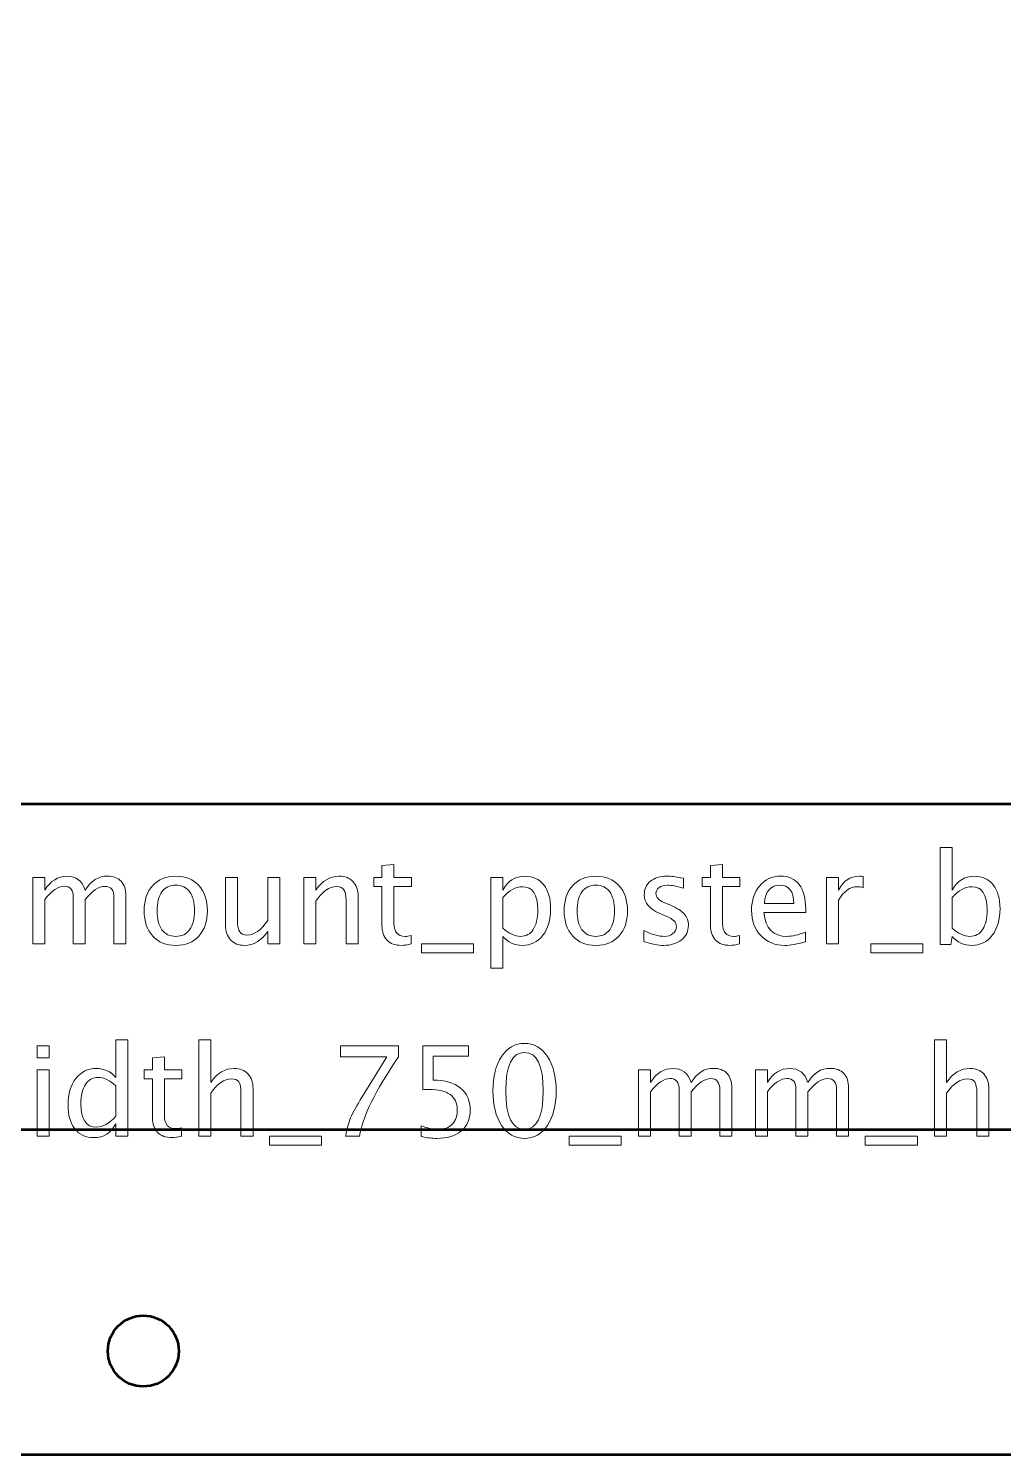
# Model space of a CAD drawing. Header units: centimetres. Extents: x -144 to 123, y -121 to 149.
# Drawn here: x -104.28 to -97.68, y -62.2 to -52.55 of the extents above; entities that cross this region are included whole.
import ezdxf

# ---------------------------------------------------------------- set-up
doc = ezdxf.new("R2010")
doc.units = ezdxf.units.CM
doc.header["$MEASUREMENT"] = 0
doc.layers.add('Layer 1', color=7, linetype='Continuous')

msp = doc.modelspace()

# ---------------------------------------------------------------- linework, layer by layer
at = {"layer": 'Layer 1', "color": 4, "lineweight": 53}
msp.add_lwpolyline([(-130.5, -59.99997), (-79.5, -59.99997), (-79.5, 15.00001), (-130.5, 15.00001), (-130.5, -59.99997)], close=True, dxfattribs=at)
at = {"layer": 'Layer 1', "lineweight": 53}
msp.add_ellipse((-103.5, -61.5), major_axis=(0, 0.24), ratio=1, dxfattribs=at)
msp.add_open_spline([(-131.95, -61.7), (-131.95, -61.7), (-131.95, -58.3), (-131.95, -58.3), (-131.95, -58.3), (-131.95, -58.02386), (-131.72614, -57.8), (-131.45, -57.8), (-131.45, -57.8), (-131.45, -57.8), (-78.55, -57.8), (-78.55, -57.8), (-78.55, -57.8), (-78.27386, -57.8), (-78.05, -58.02386), (-78.05, -58.3), (-78.05, -58.3), (-78.05, -58.3), (-78.05, -61.7), (-78.05, -61.7), (-78.05, -61.7), (-78.05, -61.97614), (-78.27386, -62.2), (-78.55, -62.2), (-78.55, -62.2), (-78.55, -62.2), (-131.45, -62.2), (-131.45, -62.2), (-131.45, -62.2), (-131.72614, -62.2), (-131.95, -61.97614), (-131.95, -61.7)], degree=3, knots=[0, 0, 0, 0, 0.1111111, 0.1111111, 0.1111111, 0.1111111, 0.2222222, 0.2222222, 0.2222222, 0.2222222, 0.3333333, 0.3333333, 0.3333333, 0.3333333, 0.4444444, 0.4444444, 0.4444444, 0.4444444, 0.5555556, 0.5555556, 0.5555556, 0.5555556, 0.6666667, 0.6666667, 0.6666667, 0.6666667, 0.7777778, 0.7777778, 0.7777778, 0.7777778, 1, 1, 1, 1], dxfattribs=at)
at = {"layer": 'Layer 1', "color": 5, "lineweight": 9}
for points, knots in [([(-98.10442, -58.74977), (-98.10442, -58.74977), (-98.10442, -58.09191), (-98.10442, -58.09191), (-98.10442, -58.09191), (-98.10442, -58.09191), (-98.02314, -58.09191), (-98.02314, -58.09191), (-98.02314, -58.09191), (-98.02314, -58.09191), (-98.02314, -58.38076), (-98.02314, -58.38076), (-98.02314, -58.38076), (-97.98984, -58.31797), (-97.93974, -58.28664), (-97.873, -58.28664), (-97.873, -58.28664), (-97.81895, -58.28664), (-97.77648, -58.30626), (-97.74543, -58.34563), (-97.74543, -58.34563), (-97.71439, -58.385), (-97.69886, -58.43876), (-97.69886, -58.50692), (-97.69886, -58.50692), (-97.69886, -58.58114), (-97.7165, -58.64111), (-97.75164, -58.68655), (-97.75164, -58.68655), (-97.78678, -58.73213), (-97.83306, -58.75485), (-97.89035, -58.75485), (-97.89035, -58.75485), (-97.94355, -58.75485), (-97.98786, -58.73453), (-98.02314, -58.69375), (-98.02314, -58.69375), (-98.02314, -58.69375), (-98.03302, -58.74977), (-98.03302, -58.74977), (-98.03302, -58.74977), (-98.03302, -58.74977), (-98.10442, -58.74977), (-98.10442, -58.74977)], [0, 0, 0, 0, 0.0833333, 0.0833333, 0.0833333, 0.0833333, 0.1666667, 0.1666667, 0.1666667, 0.1666667, 0.25, 0.25, 0.25, 0.25, 0.3333333, 0.3333333, 0.3333333, 0.3333333, 0.4166667, 0.4166667, 0.4166667, 0.4166667, 0.5, 0.5, 0.5, 0.5, 0.5833333, 0.5833333, 0.5833333, 0.5833333, 0.6666667, 0.6666667, 0.6666667, 0.6666667, 0.75, 0.75, 0.75, 0.75, 0.8333333, 0.8333333, 0.8333333, 0.8333333, 1, 1, 1, 1]), ([(-104.24886, -58.74469), (-104.24886, -58.74469), (-104.24886, -58.29595), (-104.24886, -58.29595), (-104.24886, -58.29595), (-104.24886, -58.29595), (-104.16758, -58.29595), (-104.16758, -58.29595), (-104.16758, -58.29595), (-104.16758, -58.29595), (-104.16758, -58.38076), (-104.16758, -58.38076), (-104.16758, -58.38076), (-104.12793, -58.31797), (-104.07713, -58.28664), (-104.0149, -58.28664), (-104.0149, -58.28664), (-103.95492, -58.28664), (-103.91414, -58.31797), (-103.89241, -58.38076), (-103.89241, -58.38076), (-103.85389, -58.3174), (-103.80365, -58.28579), (-103.74199, -58.28579), (-103.74199, -58.28579), (-103.70262, -58.28579), (-103.672, -58.29737), (-103.65012, -58.32065), (-103.65012, -58.32065), (-103.62825, -58.34393), (-103.61724, -58.37653), (-103.61724, -58.41844), (-103.61724, -58.41844), (-103.61724, -58.41844), (-103.61724, -58.74469), (-103.61724, -58.74469), (-103.61724, -58.74469), (-103.61724, -58.74469), (-103.69852, -58.74469), (-103.69852, -58.74469), (-103.69852, -58.74469), (-103.69852, -58.74469), (-103.69852, -58.43185), (-103.69852, -58.43185), (-103.69852, -58.43185), (-103.69852, -58.38076), (-103.71884, -58.35522), (-103.75948, -58.35522), (-103.75948, -58.35522), (-103.80168, -58.35522), (-103.84599, -58.385), (-103.89241, -58.44469), (-103.89241, -58.44469), (-103.89241, -58.44469), (-103.89241, -58.74469), (-103.89241, -58.74469), (-103.89241, -58.74469), (-103.89241, -58.74469), (-103.97369, -58.74469), (-103.97369, -58.74469), (-103.97369, -58.74469), (-103.97369, -58.74469), (-103.97369, -58.43156), (-103.97369, -58.43156), (-103.97369, -58.43156), (-103.97369, -58.38006), (-103.99429, -58.35438), (-104.03564, -58.35438), (-104.03564, -58.35438), (-104.0767, -58.35438), (-104.12073, -58.38429), (-104.16758, -58.44426), (-104.16758, -58.44426), (-104.16758, -58.44426), (-104.16758, -58.74469), (-104.16758, -58.74469), (-104.16758, -58.74469), (-104.16758, -58.74469), (-104.24886, -58.74469), (-104.24886, -58.74469)], [0, 0, 0, 0, 0.047619, 0.047619, 0.047619, 0.047619, 0.0952381, 0.0952381, 0.0952381, 0.0952381, 0.1428571, 0.1428571, 0.1428571, 0.1428571, 0.1904762, 0.1904762, 0.1904762, 0.1904762, 0.2380952, 0.2380952, 0.2380952, 0.2380952, 0.2857143, 0.2857143, 0.2857143, 0.2857143, 0.3333333, 0.3333333, 0.3333333, 0.3333333, 0.3809524, 0.3809524, 0.3809524, 0.3809524, 0.4285714, 0.4285714, 0.4285714, 0.4285714, 0.4761905, 0.4761905, 0.4761905, 0.4761905, 0.5238095, 0.5238095, 0.5238095, 0.5238095, 0.5714286, 0.5714286, 0.5714286, 0.5714286, 0.6190476, 0.6190476, 0.6190476, 0.6190476, 0.6666667, 0.6666667, 0.6666667, 0.6666667, 0.7142857, 0.7142857, 0.7142857, 0.7142857, 0.7619048, 0.7619048, 0.7619048, 0.7619048, 0.8095238, 0.8095238, 0.8095238, 0.8095238, 0.8571429, 0.8571429, 0.8571429, 0.8571429, 0.9047619, 0.9047619, 0.9047619, 0.9047619, 1, 1, 1, 1]), ([(-101.68655, -58.74455), (-101.71167, -58.75146), (-101.73354, -58.75485), (-101.75202, -58.75485), (-101.75202, -58.75485), (-101.79351, -58.75485), (-101.82583, -58.743), (-101.84897, -58.71929), (-101.84897, -58.71929), (-101.87225, -58.69558), (-101.88382, -58.6627), (-101.88382, -58.62051), (-101.88382, -58.62051), (-101.88382, -58.62051), (-101.88382, -58.35692), (-101.88382, -58.35692), (-101.88382, -58.35692), (-101.88382, -58.35692), (-101.93999, -58.35692), (-101.93999, -58.35692), (-101.93999, -58.35692), (-101.93999, -58.35692), (-101.93999, -58.29595), (-101.93999, -58.29595), (-101.93999, -58.29595), (-101.93999, -58.29595), (-101.88382, -58.29595), (-101.88382, -58.29595), (-101.88382, -58.29595), (-101.88382, -58.29595), (-101.88382, -58.21482), (-101.88382, -58.21482), (-101.88382, -58.21482), (-101.88382, -58.21482), (-101.80254, -58.20705), (-101.80254, -58.20705), (-101.80254, -58.20705), (-101.80254, -58.20705), (-101.80254, -58.29595), (-101.80254, -58.29595), (-101.80254, -58.29595), (-101.80254, -58.29595), (-101.68486, -58.29595), (-101.68486, -58.29595), (-101.68486, -58.29595), (-101.68486, -58.29595), (-101.68486, -58.35692), (-101.68486, -58.35692), (-101.68486, -58.35692), (-101.68486, -58.35692), (-101.80254, -58.35692), (-101.80254, -58.35692), (-101.80254, -58.35692), (-101.80254, -58.35692), (-101.80254, -58.60584), (-101.80254, -58.60584), (-101.80254, -58.60584), (-101.80254, -58.66454), (-101.777, -58.69389), (-101.72606, -58.69389), (-101.72606, -58.69389), (-101.71519, -58.69389), (-101.70207, -58.69206), (-101.68655, -58.68853), (-101.68655, -58.68853), (-101.68655, -58.68853), (-101.68655, -58.74455), (-101.68655, -58.74455)], [0, 0, 0, 0, 0.0555556, 0.0555556, 0.0555556, 0.0555556, 0.1111111, 0.1111111, 0.1111111, 0.1111111, 0.1666667, 0.1666667, 0.1666667, 0.1666667, 0.2222222, 0.2222222, 0.2222222, 0.2222222, 0.2777778, 0.2777778, 0.2777778, 0.2777778, 0.3333333, 0.3333333, 0.3333333, 0.3333333, 0.3888889, 0.3888889, 0.3888889, 0.3888889, 0.4444444, 0.4444444, 0.4444444, 0.4444444, 0.5, 0.5, 0.5, 0.5, 0.5555556, 0.5555556, 0.5555556, 0.5555556, 0.6111111, 0.6111111, 0.6111111, 0.6111111, 0.6666667, 0.6666667, 0.6666667, 0.6666667, 0.7222222, 0.7222222, 0.7222222, 0.7222222, 0.7777778, 0.7777778, 0.7777778, 0.7777778, 0.8333333, 0.8333333, 0.8333333, 0.8333333, 0.8888889, 0.8888889, 0.8888889, 0.8888889, 1, 1, 1, 1]), ([(-99.46192, -58.74455), (-99.48704, -58.75146), (-99.50891, -58.75485), (-99.52739, -58.75485), (-99.52739, -58.75485), (-99.56888, -58.75485), (-99.6012, -58.743), (-99.62434, -58.71929), (-99.62434, -58.71929), (-99.64762, -58.69558), (-99.65919, -58.6627), (-99.65919, -58.62051), (-99.65919, -58.62051), (-99.65919, -58.62051), (-99.65919, -58.35692), (-99.65919, -58.35692), (-99.65919, -58.35692), (-99.65919, -58.35692), (-99.71536, -58.35692), (-99.71536, -58.35692), (-99.71536, -58.35692), (-99.71536, -58.35692), (-99.71536, -58.29595), (-99.71536, -58.29595), (-99.71536, -58.29595), (-99.71536, -58.29595), (-99.65919, -58.29595), (-99.65919, -58.29595), (-99.65919, -58.29595), (-99.65919, -58.29595), (-99.65919, -58.21482), (-99.65919, -58.21482), (-99.65919, -58.21482), (-99.65919, -58.21482), (-99.57791, -58.20705), (-99.57791, -58.20705), (-99.57791, -58.20705), (-99.57791, -58.20705), (-99.57791, -58.29595), (-99.57791, -58.29595), (-99.57791, -58.29595), (-99.57791, -58.29595), (-99.46023, -58.29595), (-99.46023, -58.29595), (-99.46023, -58.29595), (-99.46023, -58.29595), (-99.46023, -58.35692), (-99.46023, -58.35692), (-99.46023, -58.35692), (-99.46023, -58.35692), (-99.57791, -58.35692), (-99.57791, -58.35692), (-99.57791, -58.35692), (-99.57791, -58.35692), (-99.57791, -58.60584), (-99.57791, -58.60584), (-99.57791, -58.60584), (-99.57791, -58.66454), (-99.55237, -58.69389), (-99.50143, -58.69389), (-99.50143, -58.69389), (-99.49056, -58.69389), (-99.47744, -58.69206), (-99.46192, -58.68853), (-99.46192, -58.68853), (-99.46192, -58.68853), (-99.46192, -58.74455), (-99.46192, -58.74455)], [0, 0, 0, 0, 0.0555556, 0.0555556, 0.0555556, 0.0555556, 0.1111111, 0.1111111, 0.1111111, 0.1111111, 0.1666667, 0.1666667, 0.1666667, 0.1666667, 0.2222222, 0.2222222, 0.2222222, 0.2222222, 0.2777778, 0.2777778, 0.2777778, 0.2777778, 0.3333333, 0.3333333, 0.3333333, 0.3333333, 0.3888889, 0.3888889, 0.3888889, 0.3888889, 0.4444444, 0.4444444, 0.4444444, 0.4444444, 0.5, 0.5, 0.5, 0.5, 0.5555556, 0.5555556, 0.5555556, 0.5555556, 0.6111111, 0.6111111, 0.6111111, 0.6111111, 0.6666667, 0.6666667, 0.6666667, 0.6666667, 0.7222222, 0.7222222, 0.7222222, 0.7222222, 0.7777778, 0.7777778, 0.7777778, 0.7777778, 0.8333333, 0.8333333, 0.8333333, 0.8333333, 0.8888889, 0.8888889, 0.8888889, 0.8888889, 1, 1, 1, 1]), ([(-99.01658, -58.7303), (-99.07119, -58.74667), (-99.11789, -58.75485), (-99.15684, -58.75485), (-99.15684, -58.75485), (-99.2233, -58.75485), (-99.27735, -58.73284), (-99.31898, -58.68895), (-99.31898, -58.68895), (-99.36061, -58.64507), (-99.38149, -58.5882), (-99.38149, -58.51821), (-99.38149, -58.51821), (-99.38149, -58.45033), (-99.36315, -58.39459), (-99.32632, -58.35099), (-99.32632, -58.35099), (-99.28949, -58.30753), (-99.24235, -58.28579), (-99.18492, -58.28579), (-99.18492, -58.28579), (-99.13059, -58.28579), (-99.08854, -58.30513), (-99.05891, -58.34379), (-99.05891, -58.34379), (-99.02928, -58.38246), (-99.01446, -58.43721), (-99.01446, -58.50819), (-99.01446, -58.50819), (-99.01446, -58.50819), (-99.01488, -58.53302), (-99.01488, -58.53302), (-99.01488, -58.53302), (-99.01488, -58.53302), (-99.29852, -58.53302), (-99.29852, -58.53302), (-99.29852, -58.53302), (-99.28666, -58.64027), (-99.23431, -58.69389), (-99.1416, -58.69389), (-99.1416, -58.69389), (-99.10759, -58.69389), (-99.06596, -58.68429), (-99.01658, -58.6651), (-99.01658, -58.6651), (-99.01658, -58.6651), (-99.01658, -58.7303), (-99.01658, -58.7303)], [0, 0, 0, 0, 0.0769231, 0.0769231, 0.0769231, 0.0769231, 0.1538462, 0.1538462, 0.1538462, 0.1538462, 0.2307692, 0.2307692, 0.2307692, 0.2307692, 0.3076923, 0.3076923, 0.3076923, 0.3076923, 0.3846154, 0.3846154, 0.3846154, 0.3846154, 0.4615385, 0.4615385, 0.4615385, 0.4615385, 0.5384615, 0.5384615, 0.5384615, 0.5384615, 0.6153846, 0.6153846, 0.6153846, 0.6153846, 0.6923077, 0.6923077, 0.6923077, 0.6923077, 0.7692308, 0.7692308, 0.7692308, 0.7692308, 0.8461538, 0.8461538, 0.8461538, 0.8461538, 1, 1, 1, 1]), ([(-103.2797, -58.75485), (-103.3456, -58.75485), (-103.39781, -58.73382), (-103.4362, -58.69177), (-103.4362, -58.69177), (-103.47472, -58.64972), (-103.49391, -58.59257), (-103.49391, -58.52046), (-103.49391, -58.52046), (-103.49391, -58.4485), (-103.47472, -58.39149), (-103.4362, -58.34958), (-103.4362, -58.34958), (-103.39781, -58.30767), (-103.3456, -58.28664), (-103.2797, -58.28664), (-103.2797, -58.28664), (-103.2138, -58.28664), (-103.16159, -58.30767), (-103.12321, -58.34958), (-103.12321, -58.34958), (-103.08469, -58.39149), (-103.06549, -58.4485), (-103.06549, -58.52046), (-103.06549, -58.52046), (-103.06549, -58.59257), (-103.08469, -58.64972), (-103.12321, -58.69177), (-103.12321, -58.69177), (-103.16159, -58.73382), (-103.2138, -58.75485), (-103.2797, -58.75485)], [0, 0, 0, 0, 0.1111111, 0.1111111, 0.1111111, 0.1111111, 0.2222222, 0.2222222, 0.2222222, 0.2222222, 0.3333333, 0.3333333, 0.3333333, 0.3333333, 0.4444444, 0.4444444, 0.4444444, 0.4444444, 0.5555556, 0.5555556, 0.5555556, 0.5555556, 0.6666667, 0.6666667, 0.6666667, 0.6666667, 0.7777778, 0.7777778, 0.7777778, 0.7777778, 1, 1, 1, 1]), ([(-103.27984, -58.69389), (-103.23963, -58.69389), (-103.2083, -58.67879), (-103.186, -58.64845), (-103.186, -58.64845), (-103.16385, -58.61825), (-103.1527, -58.5755), (-103.1527, -58.52046), (-103.1527, -58.52046), (-103.1527, -58.46557), (-103.16385, -58.42296), (-103.186, -58.39276), (-103.186, -58.39276), (-103.2083, -58.3627), (-103.23963, -58.3476), (-103.27984, -58.3476), (-103.27984, -58.3476), (-103.3202, -58.3476), (-103.35153, -58.3627), (-103.37354, -58.39276), (-103.37354, -58.39276), (-103.3957, -58.42296), (-103.4067, -58.46557), (-103.4067, -58.52046), (-103.4067, -58.52046), (-103.4067, -58.5755), (-103.3957, -58.61825), (-103.37354, -58.64845), (-103.37354, -58.64845), (-103.35153, -58.67879), (-103.3202, -58.69389), (-103.27984, -58.69389)], [0, 0, 0, 0, 0.1111111, 0.1111111, 0.1111111, 0.1111111, 0.2222222, 0.2222222, 0.2222222, 0.2222222, 0.3333333, 0.3333333, 0.3333333, 0.3333333, 0.4444444, 0.4444444, 0.4444444, 0.4444444, 0.5555556, 0.5555556, 0.5555556, 0.5555556, 0.6666667, 0.6666667, 0.6666667, 0.6666667, 0.7777778, 0.7777778, 0.7777778, 0.7777778, 1, 1, 1, 1]), ([(-102.65712, -58.74469), (-102.65712, -58.74469), (-102.65712, -58.66031), (-102.65712, -58.66031), (-102.65712, -58.66031), (-102.70044, -58.72338), (-102.75307, -58.75485), (-102.81488, -58.75485), (-102.81488, -58.75485), (-102.85411, -58.75485), (-102.88529, -58.74257), (-102.90844, -58.71788), (-102.90844, -58.71788), (-102.93172, -58.69318), (-102.94329, -58.66002), (-102.94329, -58.61811), (-102.94329, -58.61811), (-102.94329, -58.61811), (-102.94329, -58.29595), (-102.94329, -58.29595), (-102.94329, -58.29595), (-102.94329, -58.29595), (-102.86201, -58.29595), (-102.86201, -58.29595), (-102.86201, -58.29595), (-102.86201, -58.29595), (-102.86201, -58.59158), (-102.86201, -58.59158), (-102.86201, -58.59158), (-102.86201, -58.62531), (-102.85707, -58.64916), (-102.84733, -58.66327), (-102.84733, -58.66327), (-102.83746, -58.67752), (-102.82109, -58.68458), (-102.79809, -58.68458), (-102.79809, -58.68458), (-102.74841, -58.68458), (-102.70128, -58.65198), (-102.65712, -58.58664), (-102.65712, -58.58664), (-102.65712, -58.58664), (-102.65712, -58.29595), (-102.65712, -58.29595), (-102.65712, -58.29595), (-102.65712, -58.29595), (-102.57583, -58.29595), (-102.57583, -58.29595), (-102.57583, -58.29595), (-102.57583, -58.29595), (-102.57583, -58.74469), (-102.57583, -58.74469), (-102.57583, -58.74469), (-102.57583, -58.74469), (-102.65712, -58.74469), (-102.65712, -58.74469)], [0, 0, 0, 0, 0.0666667, 0.0666667, 0.0666667, 0.0666667, 0.1333333, 0.1333333, 0.1333333, 0.1333333, 0.2, 0.2, 0.2, 0.2, 0.2666667, 0.2666667, 0.2666667, 0.2666667, 0.3333333, 0.3333333, 0.3333333, 0.3333333, 0.4, 0.4, 0.4, 0.4, 0.4666667, 0.4666667, 0.4666667, 0.4666667, 0.5333333, 0.5333333, 0.5333333, 0.5333333, 0.6, 0.6, 0.6, 0.6, 0.6666667, 0.6666667, 0.6666667, 0.6666667, 0.7333333, 0.7333333, 0.7333333, 0.7333333, 0.8, 0.8, 0.8, 0.8, 0.8666667, 0.8666667, 0.8666667, 0.8666667, 1, 1, 1, 1]), ([(-102.41271, -58.74469), (-102.41271, -58.74469), (-102.41271, -58.29595), (-102.41271, -58.29595), (-102.41271, -58.29595), (-102.41271, -58.29595), (-102.33143, -58.29595), (-102.33143, -58.29595), (-102.33143, -58.29595), (-102.33143, -58.29595), (-102.33143, -58.38076), (-102.33143, -58.38076), (-102.33143, -58.38076), (-102.28839, -58.31797), (-102.23561, -58.28664), (-102.17324, -58.28664), (-102.17324, -58.28664), (-102.13401, -58.28664), (-102.10283, -58.29892), (-102.07983, -58.32361), (-102.07983, -58.32361), (-102.05683, -58.34817), (-102.04525, -58.38133), (-102.04525, -58.42281), (-102.04525, -58.42281), (-102.04525, -58.42281), (-102.04525, -58.74469), (-102.04525, -58.74469), (-102.04525, -58.74469), (-102.04525, -58.74469), (-102.12654, -58.74469), (-102.12654, -58.74469), (-102.12654, -58.74469), (-102.12654, -58.74469), (-102.12654, -58.44934), (-102.12654, -58.44934), (-102.12654, -58.44934), (-102.12654, -58.41604), (-102.13147, -58.39233), (-102.14121, -58.37822), (-102.14121, -58.37822), (-102.15109, -58.36397), (-102.16732, -58.35692), (-102.19004, -58.35692), (-102.19004, -58.35692), (-102.23999, -58.35692), (-102.28712, -58.38951), (-102.33143, -58.45471), (-102.33143, -58.45471), (-102.33143, -58.45471), (-102.33143, -58.74469), (-102.33143, -58.74469), (-102.33143, -58.74469), (-102.33143, -58.74469), (-102.41271, -58.74469), (-102.41271, -58.74469)], [0, 0, 0, 0, 0.0666667, 0.0666667, 0.0666667, 0.0666667, 0.1333333, 0.1333333, 0.1333333, 0.1333333, 0.2, 0.2, 0.2, 0.2, 0.2666667, 0.2666667, 0.2666667, 0.2666667, 0.3333333, 0.3333333, 0.3333333, 0.3333333, 0.4, 0.4, 0.4, 0.4, 0.4666667, 0.4666667, 0.4666667, 0.4666667, 0.5333333, 0.5333333, 0.5333333, 0.5333333, 0.6, 0.6, 0.6, 0.6, 0.6666667, 0.6666667, 0.6666667, 0.6666667, 0.7333333, 0.7333333, 0.7333333, 0.7333333, 0.8, 0.8, 0.8, 0.8, 0.8666667, 0.8666667, 0.8666667, 0.8666667, 1, 1, 1, 1]), ([(-101.14722, -58.9081), (-101.14722, -58.9081), (-101.14722, -58.29595), (-101.14722, -58.29595), (-101.14722, -58.29595), (-101.14722, -58.29595), (-101.06594, -58.29595), (-101.06594, -58.29595), (-101.06594, -58.29595), (-101.06594, -58.29595), (-101.06594, -58.38076), (-101.06594, -58.38076), (-101.06594, -58.38076), (-101.03264, -58.31797), (-100.98254, -58.28664), (-100.9158, -58.28664), (-100.9158, -58.28664), (-100.86175, -58.28664), (-100.81928, -58.30626), (-100.78823, -58.34563), (-100.78823, -58.34563), (-100.75719, -58.385), (-100.74166, -58.43876), (-100.74166, -58.50692), (-100.74166, -58.50692), (-100.74166, -58.58114), (-100.7593, -58.64111), (-100.79444, -58.68655), (-100.79444, -58.68655), (-100.82958, -58.73213), (-100.87586, -58.75485), (-100.93315, -58.75485), (-100.93315, -58.75485), (-100.98635, -58.75485), (-101.03066, -58.73453), (-101.06594, -58.69375), (-101.06594, -58.69375), (-101.06594, -58.69375), (-101.06594, -58.9081), (-101.06594, -58.9081), (-101.06594, -58.9081), (-101.06594, -58.9081), (-101.14722, -58.9081), (-101.14722, -58.9081)], [0, 0, 0, 0, 0.0833333, 0.0833333, 0.0833333, 0.0833333, 0.1666667, 0.1666667, 0.1666667, 0.1666667, 0.25, 0.25, 0.25, 0.25, 0.3333333, 0.3333333, 0.3333333, 0.3333333, 0.4166667, 0.4166667, 0.4166667, 0.4166667, 0.5, 0.5, 0.5, 0.5, 0.5833333, 0.5833333, 0.5833333, 0.5833333, 0.6666667, 0.6666667, 0.6666667, 0.6666667, 0.75, 0.75, 0.75, 0.75, 0.8333333, 0.8333333, 0.8333333, 0.8333333, 1, 1, 1, 1]), ([(-101.06594, -58.63773), (-101.02403, -58.67512), (-100.98409, -58.69389), (-100.94614, -58.69389), (-100.94614, -58.69389), (-100.90874, -58.69389), (-100.87981, -58.67823), (-100.85949, -58.64704), (-100.85949, -58.64704), (-100.83903, -58.61586), (-100.82887, -58.57197), (-100.82887, -58.51524), (-100.82887, -58.51524), (-100.82887, -58.41026), (-100.86359, -58.35776), (-100.93301, -58.35776), (-100.93301, -58.35776), (-100.97845, -58.35776), (-101.02276, -58.38232), (-101.06594, -58.43156), (-101.06594, -58.43156), (-101.06594, -58.43156), (-101.06594, -58.63773), (-101.06594, -58.63773)], [0, 0, 0, 0, 0.1428571, 0.1428571, 0.1428571, 0.1428571, 0.2857143, 0.2857143, 0.2857143, 0.2857143, 0.4285714, 0.4285714, 0.4285714, 0.4285714, 0.5714286, 0.5714286, 0.5714286, 0.5714286, 0.7142857, 0.7142857, 0.7142857, 0.7142857, 1, 1, 1, 1]), ([(-100.43573, -58.75485), (-100.50163, -58.75485), (-100.55384, -58.73382), (-100.59223, -58.69177), (-100.59223, -58.69177), (-100.63075, -58.64972), (-100.64994, -58.59257), (-100.64994, -58.52046), (-100.64994, -58.52046), (-100.64994, -58.4485), (-100.63075, -58.39149), (-100.59223, -58.34958), (-100.59223, -58.34958), (-100.55384, -58.30767), (-100.50163, -58.28664), (-100.43573, -58.28664), (-100.43573, -58.28664), (-100.36983, -58.28664), (-100.31762, -58.30767), (-100.27924, -58.34958), (-100.27924, -58.34958), (-100.24072, -58.39149), (-100.22152, -58.4485), (-100.22152, -58.52046), (-100.22152, -58.52046), (-100.22152, -58.59257), (-100.24072, -58.64972), (-100.27924, -58.69177), (-100.27924, -58.69177), (-100.31762, -58.73382), (-100.36983, -58.75485), (-100.43573, -58.75485)], [0, 0, 0, 0, 0.1111111, 0.1111111, 0.1111111, 0.1111111, 0.2222222, 0.2222222, 0.2222222, 0.2222222, 0.3333333, 0.3333333, 0.3333333, 0.3333333, 0.4444444, 0.4444444, 0.4444444, 0.4444444, 0.5555556, 0.5555556, 0.5555556, 0.5555556, 0.6666667, 0.6666667, 0.6666667, 0.6666667, 0.7777778, 0.7777778, 0.7777778, 0.7777778, 1, 1, 1, 1]), ([(-100.43587, -58.69389), (-100.39566, -58.69389), (-100.36433, -58.67879), (-100.34203, -58.64845), (-100.34203, -58.64845), (-100.31988, -58.61825), (-100.30873, -58.5755), (-100.30873, -58.52046), (-100.30873, -58.52046), (-100.30873, -58.46557), (-100.31988, -58.42296), (-100.34203, -58.39276), (-100.34203, -58.39276), (-100.36433, -58.3627), (-100.39566, -58.3476), (-100.43587, -58.3476), (-100.43587, -58.3476), (-100.47623, -58.3476), (-100.50756, -58.3627), (-100.52957, -58.39276), (-100.52957, -58.39276), (-100.55173, -58.42296), (-100.56273, -58.46557), (-100.56273, -58.52046), (-100.56273, -58.52046), (-100.56273, -58.5755), (-100.55173, -58.61825), (-100.52957, -58.64845), (-100.52957, -58.64845), (-100.50756, -58.67879), (-100.47623, -58.69389), (-100.43587, -58.69389)], [0, 0, 0, 0, 0.1111111, 0.1111111, 0.1111111, 0.1111111, 0.2222222, 0.2222222, 0.2222222, 0.2222222, 0.3333333, 0.3333333, 0.3333333, 0.3333333, 0.4444444, 0.4444444, 0.4444444, 0.4444444, 0.5555556, 0.5555556, 0.5555556, 0.5555556, 0.6666667, 0.6666667, 0.6666667, 0.6666667, 0.7777778, 0.7777778, 0.7777778, 0.7777778, 1, 1, 1, 1]), ([(-100.11033, -58.7286), (-100.11033, -58.7286), (-100.11033, -58.6541), (-100.11033, -58.6541), (-100.11033, -58.6541), (-100.05713, -58.68063), (-100.01098, -58.69389), (-99.97161, -58.69389), (-99.97161, -58.69389), (-99.94819, -58.69389), (-99.92872, -58.68754), (-99.91333, -58.67484), (-99.91333, -58.67484), (-99.89795, -58.66228), (-99.89019, -58.64648), (-99.89019, -58.62743), (-99.89019, -58.62743), (-99.89019, -58.59963), (-99.91178, -58.57663), (-99.95496, -58.55842), (-99.95496, -58.55842), (-99.95496, -58.55842), (-100.00252, -58.53824), (-100.00252, -58.53824), (-100.00252, -58.53824), (-100.07265, -58.50917), (-100.10779, -58.46712), (-100.10779, -58.41251), (-100.10779, -58.41251), (-100.10779, -58.37343), (-100.09396, -58.34266), (-100.0663, -58.32023), (-100.0663, -58.32023), (-100.03864, -58.29779), (-100.00068, -58.28664), (-99.95256, -58.28664), (-99.95256, -58.28664), (-99.92759, -58.28664), (-99.89654, -58.29003), (-99.85971, -58.29694), (-99.85971, -58.29694), (-99.85971, -58.29694), (-99.84278, -58.30019), (-99.84278, -58.30019), (-99.84278, -58.30019), (-99.84278, -58.30019), (-99.84278, -58.36792), (-99.84278, -58.36792), (-99.84278, -58.36792), (-99.88808, -58.35438), (-99.9242, -58.3476), (-99.95115, -58.3476), (-99.95115, -58.3476), (-99.97486, -58.3476), (-99.99363, -58.35282), (-100.00788, -58.36312), (-100.00788, -58.36312), (-100.02199, -58.37343), (-100.02905, -58.38725), (-100.02905, -58.40461), (-100.02905, -58.40461), (-100.02905, -58.42902), (-100.00929, -58.44977), (-99.96964, -58.46656), (-99.96964, -58.46656), (-99.96964, -58.46656), (-99.93055, -58.48307), (-99.93055, -58.48307), (-99.93055, -58.48307), (-99.88624, -58.5017), (-99.85491, -58.52145), (-99.83657, -58.54219), (-99.83657, -58.54219), (-99.81808, -58.56294), (-99.80891, -58.5889), (-99.80891, -58.61995), (-99.80891, -58.61995), (-99.80891, -58.65932), (-99.82443, -58.69163), (-99.85562, -58.71689), (-99.85562, -58.71689), (-99.88666, -58.74215), (-99.92646, -58.75485), (-99.97486, -58.75485), (-99.97486, -58.75485), (-100.01211, -58.75485), (-100.05713, -58.7461), (-100.11033, -58.7286)], [0, 0, 0, 0, 0.0434783, 0.0434783, 0.0434783, 0.0434783, 0.0869565, 0.0869565, 0.0869565, 0.0869565, 0.1304348, 0.1304348, 0.1304348, 0.1304348, 0.173913, 0.173913, 0.173913, 0.173913, 0.2173913, 0.2173913, 0.2173913, 0.2173913, 0.2608696, 0.2608696, 0.2608696, 0.2608696, 0.3043478, 0.3043478, 0.3043478, 0.3043478, 0.3478261, 0.3478261, 0.3478261, 0.3478261, 0.3913043, 0.3913043, 0.3913043, 0.3913043, 0.4347826, 0.4347826, 0.4347826, 0.4347826, 0.4782609, 0.4782609, 0.4782609, 0.4782609, 0.5217391, 0.5217391, 0.5217391, 0.5217391, 0.5652174, 0.5652174, 0.5652174, 0.5652174, 0.6086957, 0.6086957, 0.6086957, 0.6086957, 0.6521739, 0.6521739, 0.6521739, 0.6521739, 0.6956522, 0.6956522, 0.6956522, 0.6956522, 0.7391304, 0.7391304, 0.7391304, 0.7391304, 0.7826087, 0.7826087, 0.7826087, 0.7826087, 0.826087, 0.826087, 0.826087, 0.826087, 0.8695652, 0.8695652, 0.8695652, 0.8695652, 0.9130435, 0.9130435, 0.9130435, 0.9130435, 1, 1, 1, 1]), ([(-99.29428, -58.47206), (-99.29428, -58.47206), (-99.09616, -58.47206), (-99.09616, -58.47206), (-99.09616, -58.47206), (-99.09616, -58.38852), (-99.12735, -58.34676), (-99.18958, -58.34676), (-99.18958, -58.34676), (-99.25223, -58.34676), (-99.28709, -58.38852), (-99.29428, -58.47206)], [0, 0, 0, 0, 0.25, 0.25, 0.25, 0.25, 0.5, 0.5, 0.5, 0.5, 1, 1, 1, 1]), ([(-98.87419, -58.74469), (-98.87419, -58.74469), (-98.87419, -58.29595), (-98.87419, -58.29595), (-98.87419, -58.29595), (-98.87419, -58.29595), (-98.79291, -58.29595), (-98.79291, -58.29595), (-98.79291, -58.29595), (-98.79291, -58.29595), (-98.79291, -58.38076), (-98.79291, -58.38076), (-98.79291, -58.38076), (-98.76059, -58.31797), (-98.71375, -58.28664), (-98.65222, -58.28664), (-98.65222, -58.28664), (-98.6439, -58.28664), (-98.63515, -58.28735), (-98.62612, -58.28876), (-98.62612, -58.28876), (-98.62612, -58.28876), (-98.62612, -58.36482), (-98.62612, -58.36482), (-98.62612, -58.36482), (-98.64023, -58.36016), (-98.65264, -58.35776), (-98.66337, -58.35776), (-98.66337, -58.35776), (-98.71502, -58.35776), (-98.7582, -58.38824), (-98.79291, -58.44934), (-98.79291, -58.44934), (-98.79291, -58.44934), (-98.79291, -58.74469), (-98.79291, -58.74469), (-98.79291, -58.74469), (-98.79291, -58.74469), (-98.87419, -58.74469), (-98.87419, -58.74469)], [0, 0, 0, 0, 0.0909091, 0.0909091, 0.0909091, 0.0909091, 0.1818182, 0.1818182, 0.1818182, 0.1818182, 0.2727273, 0.2727273, 0.2727273, 0.2727273, 0.3636364, 0.3636364, 0.3636364, 0.3636364, 0.4545455, 0.4545455, 0.4545455, 0.4545455, 0.5454545, 0.5454545, 0.5454545, 0.5454545, 0.6363636, 0.6363636, 0.6363636, 0.6363636, 0.7272727, 0.7272727, 0.7272727, 0.7272727, 0.8181818, 0.8181818, 0.8181818, 0.8181818, 1, 1, 1, 1]), ([(-98.02314, -58.63773), (-97.98123, -58.67512), (-97.94129, -58.69389), (-97.90334, -58.69389), (-97.90334, -58.69389), (-97.86594, -58.69389), (-97.83701, -58.67823), (-97.81669, -58.64704), (-97.81669, -58.64704), (-97.79623, -58.61586), (-97.78607, -58.57197), (-97.78607, -58.51524), (-97.78607, -58.51524), (-97.78607, -58.41026), (-97.82079, -58.35776), (-97.89021, -58.35776), (-97.89021, -58.35776), (-97.93565, -58.35776), (-97.97996, -58.38232), (-98.02314, -58.43156), (-98.02314, -58.43156), (-98.02314, -58.43156), (-98.02314, -58.63773), (-98.02314, -58.63773)], [0, 0, 0, 0, 0.1428571, 0.1428571, 0.1428571, 0.1428571, 0.2857143, 0.2857143, 0.2857143, 0.2857143, 0.4285714, 0.4285714, 0.4285714, 0.4285714, 0.5714286, 0.5714286, 0.5714286, 0.5714286, 0.7142857, 0.7142857, 0.7142857, 0.7142857, 1, 1, 1, 1]), ([(-101.61628, -58.80565), (-101.61628, -58.80565), (-101.61628, -58.74469), (-101.61628, -58.74469), (-101.61628, -58.74469), (-101.61628, -58.74469), (-101.26407, -58.74469), (-101.26407, -58.74469), (-101.26407, -58.74469), (-101.26407, -58.74469), (-101.26407, -58.80565), (-101.26407, -58.80565), (-101.26407, -58.80565), (-101.26407, -58.80565), (-101.61628, -58.80565), (-101.61628, -58.80565)], [0, 0, 0, 0, 0.2, 0.2, 0.2, 0.2, 0.4, 0.4, 0.4, 0.4, 0.6, 0.6, 0.6, 0.6, 1, 1, 1, 1]), ([(-98.57348, -58.80565), (-98.57348, -58.80565), (-98.57348, -58.74469), (-98.57348, -58.74469), (-98.57348, -58.74469), (-98.57348, -58.74469), (-98.22127, -58.74469), (-98.22127, -58.74469), (-98.22127, -58.74469), (-98.22127, -58.74469), (-98.22127, -58.80565), (-98.22127, -58.80565), (-98.22127, -58.80565), (-98.22127, -58.80565), (-98.57348, -58.80565), (-98.57348, -58.80565)], [0, 0, 0, 0, 0.2, 0.2, 0.2, 0.2, 0.4, 0.4, 0.4, 0.4, 0.6, 0.6, 0.6, 0.6, 1, 1, 1, 1]), ([(-104.21873, -59.51487), (-104.21873, -59.51487), (-104.21873, -59.43359), (-104.21873, -59.43359), (-104.21873, -59.43359), (-104.21873, -59.43359), (-104.13745, -59.43359), (-104.13745, -59.43359), (-104.13745, -59.43359), (-104.13745, -59.43359), (-104.13745, -59.51487), (-104.13745, -59.51487), (-104.13745, -59.51487), (-104.13745, -59.51487), (-104.21873, -59.51487), (-104.21873, -59.51487)], [0, 0, 0, 0, 0.2, 0.2, 0.2, 0.2, 0.4, 0.4, 0.4, 0.4, 0.6, 0.6, 0.6, 0.6, 1, 1, 1, 1]), ([(-103.68533, -60.04573), (-103.68533, -60.04573), (-103.68533, -59.96149), (-103.68533, -59.96149), (-103.68533, -59.96149), (-103.71849, -60.02442), (-103.76844, -60.05589), (-103.83519, -60.05589), (-103.83519, -60.05589), (-103.88937, -60.05589), (-103.93199, -60.03628), (-103.96303, -59.99691), (-103.96303, -59.99691), (-103.99408, -59.95754), (-104.0096, -59.90377), (-104.0096, -59.83561), (-104.0096, -59.83561), (-104.0096, -59.76111), (-103.99196, -59.70114), (-103.95682, -59.6557), (-103.95682, -59.6557), (-103.92155, -59.6104), (-103.87526, -59.58768), (-103.81783, -59.58768), (-103.81783, -59.58768), (-103.76463, -59.58768), (-103.72032, -59.608), (-103.68533, -59.64878), (-103.68533, -59.64878), (-103.68533, -59.64878), (-103.68533, -59.39295), (-103.68533, -59.39295), (-103.68533, -59.39295), (-103.68533, -59.39295), (-103.60404, -59.39295), (-103.60404, -59.39295), (-103.60404, -59.39295), (-103.60404, -59.39295), (-103.60404, -60.04573), (-103.60404, -60.04573), (-103.60404, -60.04573), (-103.60404, -60.04573), (-103.68533, -60.04573), (-103.68533, -60.04573)], [0, 0, 0, 0, 0.0833333, 0.0833333, 0.0833333, 0.0833333, 0.1666667, 0.1666667, 0.1666667, 0.1666667, 0.25, 0.25, 0.25, 0.25, 0.3333333, 0.3333333, 0.3333333, 0.3333333, 0.4166667, 0.4166667, 0.4166667, 0.4166667, 0.5, 0.5, 0.5, 0.5, 0.5833333, 0.5833333, 0.5833333, 0.5833333, 0.6666667, 0.6666667, 0.6666667, 0.6666667, 0.75, 0.75, 0.75, 0.75, 0.8333333, 0.8333333, 0.8333333, 0.8333333, 1, 1, 1, 1]), ([(-103.12455, -60.04573), (-103.12455, -60.04573), (-103.12455, -59.39295), (-103.12455, -59.39295), (-103.12455, -59.39295), (-103.12455, -59.39295), (-103.04327, -59.39295), (-103.04327, -59.39295), (-103.04327, -59.39295), (-103.04327, -59.39295), (-103.04327, -59.6818), (-103.04327, -59.6818), (-103.04327, -59.6818), (-103.00023, -59.61901), (-102.94745, -59.58768), (-102.88508, -59.58768), (-102.88508, -59.58768), (-102.84585, -59.58768), (-102.81467, -59.59996), (-102.79167, -59.62465), (-102.79167, -59.62465), (-102.76867, -59.64921), (-102.75709, -59.68237), (-102.75709, -59.72385), (-102.75709, -59.72385), (-102.75709, -59.72385), (-102.75709, -60.04573), (-102.75709, -60.04573), (-102.75709, -60.04573), (-102.75709, -60.04573), (-102.83838, -60.04573), (-102.83838, -60.04573), (-102.83838, -60.04573), (-102.83838, -60.04573), (-102.83838, -59.75038), (-102.83838, -59.75038), (-102.83838, -59.75038), (-102.83838, -59.71708), (-102.84331, -59.69337), (-102.85305, -59.67926), (-102.85305, -59.67926), (-102.86293, -59.66501), (-102.87916, -59.65796), (-102.90188, -59.65796), (-102.90188, -59.65796), (-102.95183, -59.65796), (-102.99896, -59.69055), (-103.04327, -59.75575), (-103.04327, -59.75575), (-103.04327, -59.75575), (-103.04327, -60.04573), (-103.04327, -60.04573), (-103.04327, -60.04573), (-103.04327, -60.04573), (-103.12455, -60.04573), (-103.12455, -60.04573)], [0, 0, 0, 0, 0.0666667, 0.0666667, 0.0666667, 0.0666667, 0.1333333, 0.1333333, 0.1333333, 0.1333333, 0.2, 0.2, 0.2, 0.2, 0.2666667, 0.2666667, 0.2666667, 0.2666667, 0.3333333, 0.3333333, 0.3333333, 0.3333333, 0.4, 0.4, 0.4, 0.4, 0.4666667, 0.4666667, 0.4666667, 0.4666667, 0.5333333, 0.5333333, 0.5333333, 0.5333333, 0.6, 0.6, 0.6, 0.6, 0.6666667, 0.6666667, 0.6666667, 0.6666667, 0.7333333, 0.7333333, 0.7333333, 0.7333333, 0.8, 0.8, 0.8, 0.8, 0.8666667, 0.8666667, 0.8666667, 0.8666667, 1, 1, 1, 1]), ([(-102.12999, -60.04573), (-102.12209, -59.99803), (-102.11066, -59.95669), (-102.09598, -59.92198), (-102.09598, -59.92198), (-102.08131, -59.88726), (-102.0552, -59.83942), (-102.01795, -59.77875), (-102.01795, -59.77875), (-102.01795, -59.77875), (-101.85144, -59.50979), (-101.85144, -59.50979), (-101.85144, -59.50979), (-101.85144, -59.50979), (-102.16555, -59.50979), (-102.16555, -59.50979), (-102.16555, -59.50979), (-102.16555, -59.50979), (-102.16555, -59.43359), (-102.16555, -59.43359), (-102.16555, -59.43359), (-102.16555, -59.43359), (-101.77269, -59.43359), (-101.77269, -59.43359), (-101.77269, -59.43359), (-101.77269, -59.43359), (-101.77269, -59.50979), (-101.77269, -59.50979), (-101.77269, -59.50979), (-101.92947, -59.74121), (-102.01724, -59.91986), (-102.03601, -60.04573), (-102.03601, -60.04573), (-102.03601, -60.04573), (-102.12999, -60.04573), (-102.12999, -60.04573)], [0, 0, 0, 0, 0.1, 0.1, 0.1, 0.1, 0.2, 0.2, 0.2, 0.2, 0.3, 0.3, 0.3, 0.3, 0.4, 0.4, 0.4, 0.4, 0.5, 0.5, 0.5, 0.5, 0.6, 0.6, 0.6, 0.6, 0.7, 0.7, 0.7, 0.7, 0.8, 0.8, 0.8, 0.8, 1, 1, 1, 1]), ([(-101.61832, -60.04827), (-101.61832, -60.04827), (-101.61832, -59.97546), (-101.61832, -59.97546), (-101.61832, -59.97546), (-101.57782, -59.99183), (-101.53943, -60.00001), (-101.50275, -60.00001), (-101.50275, -60.00001), (-101.46267, -60.00001), (-101.43106, -59.98816), (-101.40806, -59.96445), (-101.40806, -59.96445), (-101.38506, -59.94074), (-101.37363, -59.90815), (-101.37363, -59.86666), (-101.37363, -59.86666), (-101.37363, -59.82207), (-101.38986, -59.78792), (-101.42231, -59.76435), (-101.42231, -59.76435), (-101.45477, -59.74079), (-101.50176, -59.72908), (-101.56314, -59.72908), (-101.56314, -59.72908), (-101.57739, -59.72908), (-101.59249, -59.73006), (-101.60816, -59.73204), (-101.60816, -59.73204), (-101.60816, -59.73204), (-101.60816, -59.43359), (-101.60816, -59.43359), (-101.60816, -59.43359), (-101.60816, -59.43359), (-101.29827, -59.43359), (-101.29827, -59.43359), (-101.29827, -59.43359), (-101.29827, -59.43359), (-101.29827, -59.50471), (-101.29827, -59.50471), (-101.29827, -59.50471), (-101.29827, -59.50471), (-101.53704, -59.50471), (-101.53704, -59.50471), (-101.53704, -59.50471), (-101.53704, -59.50471), (-101.53704, -59.66642), (-101.53704, -59.66642), (-101.53704, -59.66642), (-101.4583, -59.66642), (-101.39691, -59.68448), (-101.35274, -59.72061), (-101.35274, -59.72061), (-101.30858, -59.75659), (-101.28642, -59.80655), (-101.28642, -59.87047), (-101.28642, -59.87047), (-101.28642, -59.93002), (-101.30646, -59.97659), (-101.34654, -60.01031), (-101.34654, -60.01031), (-101.38661, -60.04404), (-101.44193, -60.06097), (-101.51248, -60.06097), (-101.51248, -60.06097), (-101.54395, -60.06097), (-101.57923, -60.05674), (-101.61832, -60.04827)], [0, 0, 0, 0, 0.0555556, 0.0555556, 0.0555556, 0.0555556, 0.1111111, 0.1111111, 0.1111111, 0.1111111, 0.1666667, 0.1666667, 0.1666667, 0.1666667, 0.2222222, 0.2222222, 0.2222222, 0.2222222, 0.2777778, 0.2777778, 0.2777778, 0.2777778, 0.3333333, 0.3333333, 0.3333333, 0.3333333, 0.3888889, 0.3888889, 0.3888889, 0.3888889, 0.4444444, 0.4444444, 0.4444444, 0.4444444, 0.5, 0.5, 0.5, 0.5, 0.5555556, 0.5555556, 0.5555556, 0.5555556, 0.6111111, 0.6111111, 0.6111111, 0.6111111, 0.6666667, 0.6666667, 0.6666667, 0.6666667, 0.7222222, 0.7222222, 0.7222222, 0.7222222, 0.7777778, 0.7777778, 0.7777778, 0.7777778, 0.8333333, 0.8333333, 0.8333333, 0.8333333, 0.8888889, 0.8888889, 0.8888889, 0.8888889, 1, 1, 1, 1]), ([(-100.91868, -60.06097), (-100.98289, -60.06097), (-101.03468, -60.03148), (-101.07391, -59.97263), (-101.07391, -59.97263), (-101.11328, -59.91379), (-101.13289, -59.83618), (-101.13289, -59.73966), (-101.13289, -59.73966), (-101.13289, -59.64314), (-101.11328, -59.56553), (-101.07391, -59.50668), (-101.07391, -59.50668), (-101.03468, -59.44784), (-100.98289, -59.41835), (-100.91868, -59.41835), (-100.91868, -59.41835), (-100.85419, -59.41835), (-100.80241, -59.4477), (-100.76318, -59.5064), (-100.76318, -59.5064), (-100.72409, -59.5651), (-100.70447, -59.64286), (-100.70447, -59.73966), (-100.70447, -59.73966), (-100.70447, -59.83618), (-100.72409, -59.91379), (-100.76318, -59.97263), (-100.76318, -59.97263), (-100.80241, -60.03148), (-100.85419, -60.06097), (-100.91868, -60.06097)], [0, 0, 0, 0, 0.1111111, 0.1111111, 0.1111111, 0.1111111, 0.2222222, 0.2222222, 0.2222222, 0.2222222, 0.3333333, 0.3333333, 0.3333333, 0.3333333, 0.4444444, 0.4444444, 0.4444444, 0.4444444, 0.5555556, 0.5555556, 0.5555556, 0.5555556, 0.6666667, 0.6666667, 0.6666667, 0.6666667, 0.7777778, 0.7777778, 0.7777778, 0.7777778, 1, 1, 1, 1]), ([(-98.14187, -60.04573), (-98.14187, -60.04573), (-98.14187, -59.39295), (-98.14187, -59.39295), (-98.14187, -59.39295), (-98.14187, -59.39295), (-98.06059, -59.39295), (-98.06059, -59.39295), (-98.06059, -59.39295), (-98.06059, -59.39295), (-98.06059, -59.6818), (-98.06059, -59.6818), (-98.06059, -59.6818), (-98.01755, -59.61901), (-97.96477, -59.58768), (-97.9024, -59.58768), (-97.9024, -59.58768), (-97.86317, -59.58768), (-97.83199, -59.59996), (-97.80899, -59.62465), (-97.80899, -59.62465), (-97.78599, -59.64921), (-97.77441, -59.68237), (-97.77441, -59.72385), (-97.77441, -59.72385), (-97.77441, -59.72385), (-97.77441, -60.04573), (-97.77441, -60.04573), (-97.77441, -60.04573), (-97.77441, -60.04573), (-97.8557, -60.04573), (-97.8557, -60.04573), (-97.8557, -60.04573), (-97.8557, -60.04573), (-97.8557, -59.75038), (-97.8557, -59.75038), (-97.8557, -59.75038), (-97.8557, -59.71708), (-97.86063, -59.69337), (-97.87037, -59.67926), (-97.87037, -59.67926), (-97.88025, -59.66501), (-97.89648, -59.65796), (-97.9192, -59.65796), (-97.9192, -59.65796), (-97.96915, -59.65796), (-98.01628, -59.69055), (-98.06059, -59.75575), (-98.06059, -59.75575), (-98.06059, -59.75575), (-98.06059, -60.04573), (-98.06059, -60.04573), (-98.06059, -60.04573), (-98.06059, -60.04573), (-98.14187, -60.04573), (-98.14187, -60.04573)], [0, 0, 0, 0, 0.0666667, 0.0666667, 0.0666667, 0.0666667, 0.1333333, 0.1333333, 0.1333333, 0.1333333, 0.2, 0.2, 0.2, 0.2, 0.2666667, 0.2666667, 0.2666667, 0.2666667, 0.3333333, 0.3333333, 0.3333333, 0.3333333, 0.4, 0.4, 0.4, 0.4, 0.4666667, 0.4666667, 0.4666667, 0.4666667, 0.5333333, 0.5333333, 0.5333333, 0.5333333, 0.6, 0.6, 0.6, 0.6, 0.6666667, 0.6666667, 0.6666667, 0.6666667, 0.7333333, 0.7333333, 0.7333333, 0.7333333, 0.8, 0.8, 0.8, 0.8, 0.8666667, 0.8666667, 0.8666667, 0.8666667, 1, 1, 1, 1]), ([(-103.24054, -60.04559), (-103.26566, -60.0525), (-103.28753, -60.05589), (-103.30601, -60.05589), (-103.30601, -60.05589), (-103.3475, -60.05589), (-103.37982, -60.04404), (-103.40296, -60.02033), (-103.40296, -60.02033), (-103.42624, -59.99662), (-103.43781, -59.96374), (-103.43781, -59.92155), (-103.43781, -59.92155), (-103.43781, -59.92155), (-103.43781, -59.65796), (-103.43781, -59.65796), (-103.43781, -59.65796), (-103.43781, -59.65796), (-103.49398, -59.65796), (-103.49398, -59.65796), (-103.49398, -59.65796), (-103.49398, -59.65796), (-103.49398, -59.59699), (-103.49398, -59.59699), (-103.49398, -59.59699), (-103.49398, -59.59699), (-103.43781, -59.59699), (-103.43781, -59.59699), (-103.43781, -59.59699), (-103.43781, -59.59699), (-103.43781, -59.51586), (-103.43781, -59.51586), (-103.43781, -59.51586), (-103.43781, -59.51586), (-103.35653, -59.50809), (-103.35653, -59.50809), (-103.35653, -59.50809), (-103.35653, -59.50809), (-103.35653, -59.59699), (-103.35653, -59.59699), (-103.35653, -59.59699), (-103.35653, -59.59699), (-103.23885, -59.59699), (-103.23885, -59.59699), (-103.23885, -59.59699), (-103.23885, -59.59699), (-103.23885, -59.65796), (-103.23885, -59.65796), (-103.23885, -59.65796), (-103.23885, -59.65796), (-103.35653, -59.65796), (-103.35653, -59.65796), (-103.35653, -59.65796), (-103.35653, -59.65796), (-103.35653, -59.90688), (-103.35653, -59.90688), (-103.35653, -59.90688), (-103.35653, -59.96558), (-103.33099, -59.99493), (-103.28005, -59.99493), (-103.28005, -59.99493), (-103.26918, -59.99493), (-103.25606, -59.9931), (-103.24054, -59.98957), (-103.24054, -59.98957), (-103.24054, -59.98957), (-103.24054, -60.04559), (-103.24054, -60.04559)], [0, 0, 0, 0, 0.0555556, 0.0555556, 0.0555556, 0.0555556, 0.1111111, 0.1111111, 0.1111111, 0.1111111, 0.1666667, 0.1666667, 0.1666667, 0.1666667, 0.2222222, 0.2222222, 0.2222222, 0.2222222, 0.2777778, 0.2777778, 0.2777778, 0.2777778, 0.3333333, 0.3333333, 0.3333333, 0.3333333, 0.3888889, 0.3888889, 0.3888889, 0.3888889, 0.4444444, 0.4444444, 0.4444444, 0.4444444, 0.5, 0.5, 0.5, 0.5, 0.5555556, 0.5555556, 0.5555556, 0.5555556, 0.6111111, 0.6111111, 0.6111111, 0.6111111, 0.6666667, 0.6666667, 0.6666667, 0.6666667, 0.7222222, 0.7222222, 0.7222222, 0.7222222, 0.7777778, 0.7777778, 0.7777778, 0.7777778, 0.8333333, 0.8333333, 0.8333333, 0.8333333, 0.8888889, 0.8888889, 0.8888889, 0.8888889, 1, 1, 1, 1]), ([(-100.91882, -60.00001), (-100.83402, -60.00001), (-100.79168, -59.91323), (-100.79168, -59.73966), (-100.79168, -59.73966), (-100.79168, -59.56609), (-100.83402, -59.47931), (-100.91882, -59.47931), (-100.91882, -59.47931), (-101.00335, -59.47931), (-101.04568, -59.56609), (-101.04568, -59.73966), (-101.04568, -59.73966), (-101.04568, -59.91323), (-101.00335, -60.00001), (-100.91882, -60.00001)], [0, 0, 0, 0, 0.2, 0.2, 0.2, 0.2, 0.4, 0.4, 0.4, 0.4, 0.6, 0.6, 0.6, 0.6, 1, 1, 1, 1]), ([(-104.21873, -60.04573), (-104.21873, -60.04573), (-104.21873, -59.59699), (-104.21873, -59.59699), (-104.21873, -59.59699), (-104.21873, -59.59699), (-104.13745, -59.59699), (-104.13745, -59.59699), (-104.13745, -59.59699), (-104.13745, -59.59699), (-104.13745, -60.04573), (-104.13745, -60.04573), (-104.13745, -60.04573), (-104.13745, -60.04573), (-104.21873, -60.04573), (-104.21873, -60.04573)], [0, 0, 0, 0, 0.2, 0.2, 0.2, 0.2, 0.4, 0.4, 0.4, 0.4, 0.6, 0.6, 0.6, 0.6, 1, 1, 1, 1]), ([(-100.14623, -60.04573), (-100.14623, -60.04573), (-100.14623, -59.59699), (-100.14623, -59.59699), (-100.14623, -59.59699), (-100.14623, -59.59699), (-100.06495, -59.59699), (-100.06495, -59.59699), (-100.06495, -59.59699), (-100.06495, -59.59699), (-100.06495, -59.6818), (-100.06495, -59.6818), (-100.06495, -59.6818), (-100.0253, -59.61901), (-99.9745, -59.58768), (-99.91227, -59.58768), (-99.91227, -59.58768), (-99.85229, -59.58768), (-99.81151, -59.61901), (-99.78978, -59.6818), (-99.78978, -59.6818), (-99.75126, -59.61844), (-99.70102, -59.58683), (-99.63936, -59.58683), (-99.63936, -59.58683), (-99.59999, -59.58683), (-99.56937, -59.59841), (-99.54749, -59.62169), (-99.54749, -59.62169), (-99.52562, -59.64497), (-99.51461, -59.67757), (-99.51461, -59.71948), (-99.51461, -59.71948), (-99.51461, -59.71948), (-99.51461, -60.04573), (-99.51461, -60.04573), (-99.51461, -60.04573), (-99.51461, -60.04573), (-99.59589, -60.04573), (-99.59589, -60.04573), (-99.59589, -60.04573), (-99.59589, -60.04573), (-99.59589, -59.73289), (-99.59589, -59.73289), (-99.59589, -59.73289), (-99.59589, -59.6818), (-99.61621, -59.65626), (-99.65685, -59.65626), (-99.65685, -59.65626), (-99.69905, -59.65626), (-99.74336, -59.68604), (-99.78978, -59.74573), (-99.78978, -59.74573), (-99.78978, -59.74573), (-99.78978, -60.04573), (-99.78978, -60.04573), (-99.78978, -60.04573), (-99.78978, -60.04573), (-99.87106, -60.04573), (-99.87106, -60.04573), (-99.87106, -60.04573), (-99.87106, -60.04573), (-99.87106, -59.7326), (-99.87106, -59.7326), (-99.87106, -59.7326), (-99.87106, -59.6811), (-99.89166, -59.65542), (-99.93301, -59.65542), (-99.93301, -59.65542), (-99.97407, -59.65542), (-100.0181, -59.68533), (-100.06495, -59.7453), (-100.06495, -59.7453), (-100.06495, -59.7453), (-100.06495, -60.04573), (-100.06495, -60.04573), (-100.06495, -60.04573), (-100.06495, -60.04573), (-100.14623, -60.04573), (-100.14623, -60.04573)], [0, 0, 0, 0, 0.047619, 0.047619, 0.047619, 0.047619, 0.0952381, 0.0952381, 0.0952381, 0.0952381, 0.1428571, 0.1428571, 0.1428571, 0.1428571, 0.1904762, 0.1904762, 0.1904762, 0.1904762, 0.2380952, 0.2380952, 0.2380952, 0.2380952, 0.2857143, 0.2857143, 0.2857143, 0.2857143, 0.3333333, 0.3333333, 0.3333333, 0.3333333, 0.3809524, 0.3809524, 0.3809524, 0.3809524, 0.4285714, 0.4285714, 0.4285714, 0.4285714, 0.4761905, 0.4761905, 0.4761905, 0.4761905, 0.5238095, 0.5238095, 0.5238095, 0.5238095, 0.5714286, 0.5714286, 0.5714286, 0.5714286, 0.6190476, 0.6190476, 0.6190476, 0.6190476, 0.6666667, 0.6666667, 0.6666667, 0.6666667, 0.7142857, 0.7142857, 0.7142857, 0.7142857, 0.7619048, 0.7619048, 0.7619048, 0.7619048, 0.8095238, 0.8095238, 0.8095238, 0.8095238, 0.8571429, 0.8571429, 0.8571429, 0.8571429, 0.9047619, 0.9047619, 0.9047619, 0.9047619, 1, 1, 1, 1]), ([(-99.35572, -60.04573), (-99.35572, -60.04573), (-99.35572, -59.59699), (-99.35572, -59.59699), (-99.35572, -59.59699), (-99.35572, -59.59699), (-99.27444, -59.59699), (-99.27444, -59.59699), (-99.27444, -59.59699), (-99.27444, -59.59699), (-99.27444, -59.6818), (-99.27444, -59.6818), (-99.27444, -59.6818), (-99.23479, -59.61901), (-99.18399, -59.58768), (-99.12176, -59.58768), (-99.12176, -59.58768), (-99.06178, -59.58768), (-99.021, -59.61901), (-98.99927, -59.6818), (-98.99927, -59.6818), (-98.96075, -59.61844), (-98.91051, -59.58683), (-98.84885, -59.58683), (-98.84885, -59.58683), (-98.80948, -59.58683), (-98.77886, -59.59841), (-98.75698, -59.62169), (-98.75698, -59.62169), (-98.73511, -59.64497), (-98.7241, -59.67757), (-98.7241, -59.71948), (-98.7241, -59.71948), (-98.7241, -59.71948), (-98.7241, -60.04573), (-98.7241, -60.04573), (-98.7241, -60.04573), (-98.7241, -60.04573), (-98.80538, -60.04573), (-98.80538, -60.04573), (-98.80538, -60.04573), (-98.80538, -60.04573), (-98.80538, -59.73289), (-98.80538, -59.73289), (-98.80538, -59.73289), (-98.80538, -59.6818), (-98.8257, -59.65626), (-98.86634, -59.65626), (-98.86634, -59.65626), (-98.90854, -59.65626), (-98.95285, -59.68604), (-98.99927, -59.74573), (-98.99927, -59.74573), (-98.99927, -59.74573), (-98.99927, -60.04573), (-98.99927, -60.04573), (-98.99927, -60.04573), (-98.99927, -60.04573), (-99.08055, -60.04573), (-99.08055, -60.04573), (-99.08055, -60.04573), (-99.08055, -60.04573), (-99.08055, -59.7326), (-99.08055, -59.7326), (-99.08055, -59.7326), (-99.08055, -59.6811), (-99.10115, -59.65542), (-99.1425, -59.65542), (-99.1425, -59.65542), (-99.18356, -59.65542), (-99.22759, -59.68533), (-99.27444, -59.7453), (-99.27444, -59.7453), (-99.27444, -59.7453), (-99.27444, -60.04573), (-99.27444, -60.04573), (-99.27444, -60.04573), (-99.27444, -60.04573), (-99.35572, -60.04573), (-99.35572, -60.04573)], [0, 0, 0, 0, 0.047619, 0.047619, 0.047619, 0.047619, 0.0952381, 0.0952381, 0.0952381, 0.0952381, 0.1428571, 0.1428571, 0.1428571, 0.1428571, 0.1904762, 0.1904762, 0.1904762, 0.1904762, 0.2380952, 0.2380952, 0.2380952, 0.2380952, 0.2857143, 0.2857143, 0.2857143, 0.2857143, 0.3333333, 0.3333333, 0.3333333, 0.3333333, 0.3809524, 0.3809524, 0.3809524, 0.3809524, 0.4285714, 0.4285714, 0.4285714, 0.4285714, 0.4761905, 0.4761905, 0.4761905, 0.4761905, 0.5238095, 0.5238095, 0.5238095, 0.5238095, 0.5714286, 0.5714286, 0.5714286, 0.5714286, 0.6190476, 0.6190476, 0.6190476, 0.6190476, 0.6666667, 0.6666667, 0.6666667, 0.6666667, 0.7142857, 0.7142857, 0.7142857, 0.7142857, 0.7619048, 0.7619048, 0.7619048, 0.7619048, 0.8095238, 0.8095238, 0.8095238, 0.8095238, 0.8571429, 0.8571429, 0.8571429, 0.8571429, 0.9047619, 0.9047619, 0.9047619, 0.9047619, 1, 1, 1, 1]), ([(-103.68533, -59.70438), (-103.72752, -59.66727), (-103.76745, -59.64864), (-103.80527, -59.64864), (-103.80527, -59.64864), (-103.84252, -59.64864), (-103.87131, -59.66416), (-103.89177, -59.69535), (-103.89177, -59.69535), (-103.91223, -59.72639), (-103.92239, -59.77042), (-103.92239, -59.82743), (-103.92239, -59.82743), (-103.92239, -59.93228), (-103.88768, -59.98477), (-103.81811, -59.98477), (-103.81811, -59.98477), (-103.77296, -59.98477), (-103.72865, -59.96008), (-103.68533, -59.91083), (-103.68533, -59.91083), (-103.68533, -59.91083), (-103.68533, -59.70438), (-103.68533, -59.70438)], [0, 0, 0, 0, 0.1428571, 0.1428571, 0.1428571, 0.1428571, 0.2857143, 0.2857143, 0.2857143, 0.2857143, 0.4285714, 0.4285714, 0.4285714, 0.4285714, 0.5714286, 0.5714286, 0.5714286, 0.5714286, 0.7142857, 0.7142857, 0.7142857, 0.7142857, 1, 1, 1, 1]), ([(-102.64477, -60.10669), (-102.64477, -60.10669), (-102.64477, -60.04573), (-102.64477, -60.04573), (-102.64477, -60.04573), (-102.64477, -60.04573), (-102.29256, -60.04573), (-102.29256, -60.04573), (-102.29256, -60.04573), (-102.29256, -60.04573), (-102.29256, -60.10669), (-102.29256, -60.10669), (-102.29256, -60.10669), (-102.29256, -60.10669), (-102.64477, -60.10669), (-102.64477, -60.10669)], [0, 0, 0, 0, 0.2, 0.2, 0.2, 0.2, 0.4, 0.4, 0.4, 0.4, 0.6, 0.6, 0.6, 0.6, 1, 1, 1, 1]), ([(-100.61529, -60.10669), (-100.61529, -60.10669), (-100.61529, -60.04573), (-100.61529, -60.04573), (-100.61529, -60.04573), (-100.61529, -60.04573), (-100.26308, -60.04573), (-100.26308, -60.04573), (-100.26308, -60.04573), (-100.26308, -60.04573), (-100.26308, -60.10669), (-100.26308, -60.10669), (-100.26308, -60.10669), (-100.26308, -60.10669), (-100.61529, -60.10669), (-100.61529, -60.10669)], [0, 0, 0, 0, 0.2, 0.2, 0.2, 0.2, 0.4, 0.4, 0.4, 0.4, 0.6, 0.6, 0.6, 0.6, 1, 1, 1, 1]), ([(-98.61093, -60.10669), (-98.61093, -60.10669), (-98.61093, -60.04573), (-98.61093, -60.04573), (-98.61093, -60.04573), (-98.61093, -60.04573), (-98.25872, -60.04573), (-98.25872, -60.04573), (-98.25872, -60.04573), (-98.25872, -60.04573), (-98.25872, -60.10669), (-98.25872, -60.10669), (-98.25872, -60.10669), (-98.25872, -60.10669), (-98.61093, -60.10669), (-98.61093, -60.10669)], [0, 0, 0, 0, 0.2, 0.2, 0.2, 0.2, 0.4, 0.4, 0.4, 0.4, 0.6, 0.6, 0.6, 0.6, 1, 1, 1, 1])]:
    msp.add_open_spline(points, degree=3, knots=knots, dxfattribs=at)

doc.saveas('drawing.dxf')
